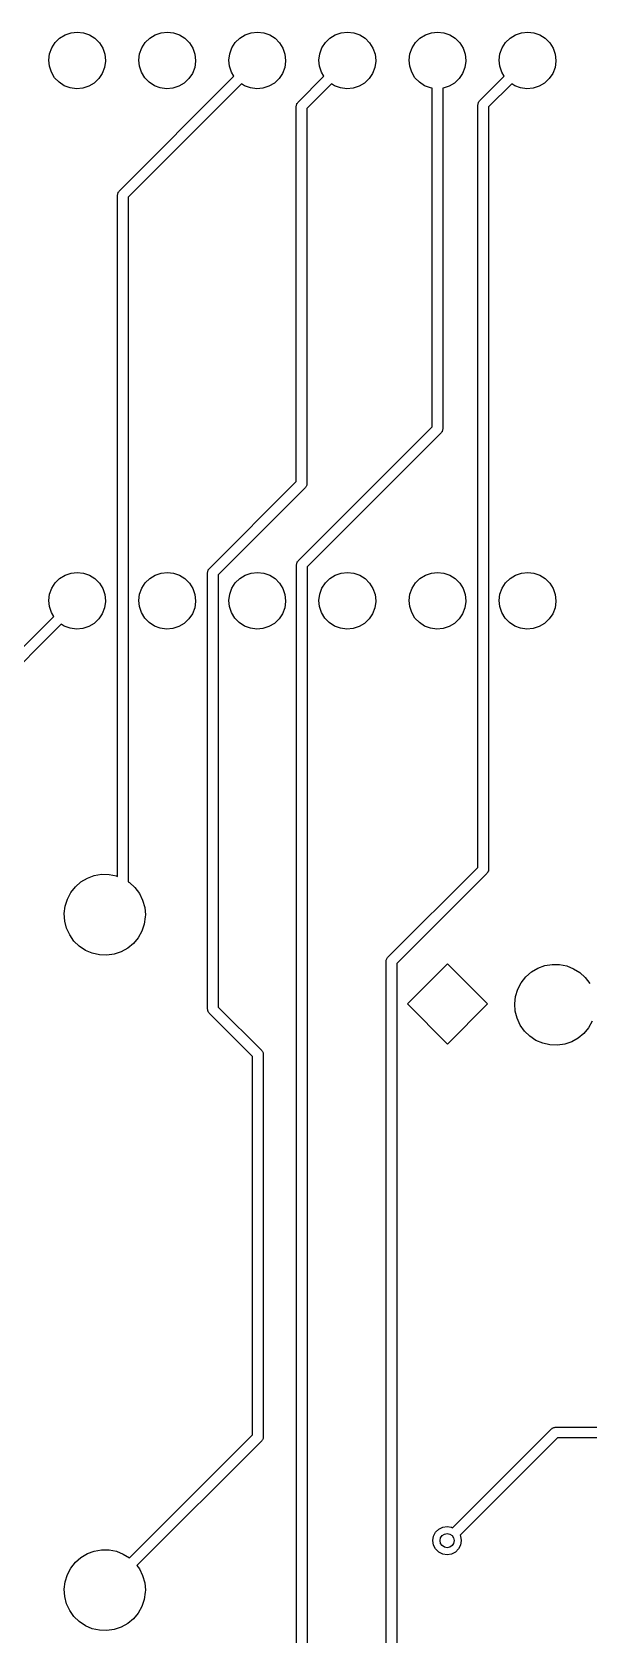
# Model space of a CAD drawing. Extents: x 62 to 246, y -144 to -58.
# Drawn here: x 147.94 to 163.64, y -103.24 to -58.04 of the extents above; entities that cross this region are included whole.
import ezdxf

# ---------------------------------------------------------------- set-up
doc = ezdxf.new("R2010")
doc.units = 0
doc.layers.add('BLACK', color=7, linetype='CONTINUOUS')

msp = doc.modelspace()

# ---------------------------------------------------------------- linework, layer by layer
at = {"layer": 'BLACK', "linetype": 'CONTINUOUS'}
for p, q in [((148.586, -58.3304), (148.713, -58.2056)), ((148.713, -58.2056), (148.865, -58.1121)), ((148.865, -58.1121), (149.034, -58.0547)), ((149.034, -58.0547), (149.211, -58.036)), ((149.211, -58.036), (149.388, -58.0571)), ((149.388, -58.0571), (149.556, -58.117)), ((149.556, -58.117), (149.707, -58.2125)), ((149.707, -58.2125), (149.833, -58.3391)), ((151.126, -58.3304), (151.253, -58.2056)), ((151.253, -58.2056), (151.405, -58.1121)), ((151.405, -58.1121), (151.574, -58.0547)), ((151.574, -58.0547), (151.751, -58.036)), ((151.751, -58.036), (151.928, -58.0571)), ((151.928, -58.0571), (152.096, -58.117)), ((152.096, -58.117), (152.247, -58.2125)), ((152.247, -58.2125), (152.373, -58.3391)), ((153.666, -58.3304), (153.793, -58.2056)), ((153.793, -58.2056), (153.945, -58.1121)), ((153.945, -58.1121), (154.114, -58.0547)), ((154.114, -58.0547), (154.291, -58.036)), ((154.291, -58.036), (154.468, -58.0571)), ((154.468, -58.0571), (154.636, -58.117)), ((154.636, -58.117), (154.787, -58.2125)), ((154.787, -58.2125), (154.913, -58.3391)), ((156.206, -58.3304), (156.333, -58.2056)), ((156.333, -58.2056), (156.485, -58.1121)), ((156.485, -58.1121), (156.654, -58.0547)), ((156.654, -58.0547), (156.831, -58.036)), ((156.831, -58.036), (157.008, -58.0571)), ((157.008, -58.0571), (157.176, -58.117)), ((157.176, -58.117), (157.327, -58.2125)), ((157.327, -58.2125), (157.453, -58.3391)), ((158.746, -58.3304), (158.873, -58.2056)), ((158.873, -58.2056), (159.025, -58.1121)), ((159.025, -58.1121), (159.194, -58.0547)), ((159.194, -58.0547), (159.371, -58.036)), ((159.371, -58.036), (159.548, -58.0571)), ((159.548, -58.0571), (159.716, -58.117)), ((159.716, -58.117), (159.867, -58.2125)), ((159.867, -58.2125), (159.993, -58.3391)), ((161.286, -58.3304), (161.413, -58.2056)), ((161.413, -58.2056), (161.565, -58.1121)), ((161.565, -58.1121), (161.734, -58.0547)), ((161.734, -58.0547), (161.911, -58.036)), ((161.911, -58.036), (162.088, -58.0571)), ((162.088, -58.0571), (162.256, -58.117)), ((162.256, -58.117), (162.407, -58.2125)), ((162.407, -58.2125), (162.533, -58.3391)), ((148.406, -58.8248), (148.428, -58.6479)), ((148.428, -58.6479), (148.489, -58.4803)), ((148.489, -58.4803), (148.586, -58.3304)), ((149.833, -58.3391), (149.927, -58.4903)), ((149.927, -58.4903), (149.986, -58.6588)), ((149.986, -58.6588), (150.006, -58.836)), ((150.946, -58.8248), (150.968, -58.6479)), ((150.968, -58.6479), (151.029, -58.4803)), ((151.029, -58.4803), (151.126, -58.3304)), ((152.373, -58.3391), (152.467, -58.4903)), ((152.467, -58.4903), (152.526, -58.6588)), ((152.526, -58.6588), (152.546, -58.836)), ((153.486, -58.8248), (153.508, -58.6479)), ((153.508, -58.6479), (153.569, -58.4803)), ((153.569, -58.4803), (153.666, -58.3304)), ((154.913, -58.3391), (155.007, -58.4903)), ((155.007, -58.4903), (155.066, -58.6588)), ((155.066, -58.6588), (155.086, -58.836)), ((156.026, -58.8248), (156.048, -58.6479)), ((156.048, -58.6479), (156.109, -58.4803)), ((156.109, -58.4803), (156.206, -58.3304)), ((157.453, -58.3391), (157.547, -58.4903)), ((157.547, -58.4903), (157.606, -58.6588)), ((157.606, -58.6588), (157.626, -58.836)), ((158.566, -58.8248), (158.588, -58.6479)), ((158.588, -58.6479), (158.649, -58.4803)), ((158.649, -58.4803), (158.746, -58.3304)), ((159.993, -58.3391), (160.087, -58.4903)), ((160.087, -58.4903), (160.146, -58.6588)), ((160.146, -58.6588), (160.166, -58.836)), ((161.106, -58.8248), (161.128, -58.6479)), ((161.128, -58.6479), (161.189, -58.4803)), ((161.189, -58.4803), (161.286, -58.3304)), ((162.533, -58.3391), (162.627, -58.4903)), ((162.627, -58.4903), (162.686, -58.6588)), ((162.686, -58.6588), (162.706, -58.836)), ((148.423, -59.0023), (148.406, -58.8248)), ((148.48, -59.1716), (148.423, -59.0023)), ((148.572, -59.3241), (148.48, -59.1716)), ((149.917, -59.2017), (149.819, -59.3502)), ((149.981, -59.035), (149.917, -59.2017)), ((150.005, -58.8583), (149.981, -59.035)), ((150.006, -58.836), (150.005, -58.8583)), ((150.963, -59.0023), (150.946, -58.8248)), ((151.02, -59.1716), (150.963, -59.0023)), ((151.112, -59.3241), (151.02, -59.1716)), ((152.457, -59.2017), (152.359, -59.3502)), ((152.521, -59.035), (152.457, -59.2017)), ((152.545, -58.8583), (152.521, -59.035)), ((152.546, -58.836), (152.545, -58.8583)), ((153.503, -59.0023), (153.486, -58.8248)), ((153.56, -59.1716), (153.503, -59.0023)), ((153.627, -59.2828), (153.56, -59.1716)), ((154.997, -59.2017), (154.899, -59.3502)), ((155.061, -59.035), (154.997, -59.2017)), ((155.085, -58.8583), (155.061, -59.035)), ((155.086, -58.836), (155.085, -58.8583)), ((156.043, -59.0023), (156.026, -58.8248)), ((156.1, -59.1716), (156.043, -59.0023)), ((156.167, -59.2828), (156.1, -59.1716)), ((157.537, -59.2017), (157.439, -59.3502)), ((157.601, -59.035), (157.537, -59.2017)), ((157.625, -58.8583), (157.601, -59.035)), ((157.626, -58.836), (157.625, -58.8583)), ((158.583, -59.0023), (158.566, -58.8248)), ((158.64, -59.1716), (158.583, -59.0023)), ((158.732, -59.3241), (158.64, -59.1716)), ((160.077, -59.2017), (159.979, -59.3502)), ((160.141, -59.035), (160.077, -59.2017)), ((160.165, -58.8583), (160.141, -59.035)), ((160.166, -58.836), (160.165, -58.8583)), ((161.123, -59.0023), (161.106, -58.8248)), ((161.18, -59.1716), (161.123, -59.0023)), ((161.247, -59.2828), (161.18, -59.1716)), ((162.617, -59.2017), (162.519, -59.3502)), ((162.681, -59.035), (162.617, -59.2017)), ((162.705, -58.8583), (162.681, -59.035)), ((162.706, -58.836), (162.705, -58.8583)), ((148.696, -59.4524), (148.572, -59.3241)), ((148.845, -59.5501), (148.696, -59.4524)), ((149.012, -59.6122), (148.845, -59.5501)), ((149.189, -59.6358), (149.012, -59.6122)), ((149.367, -59.6197), (149.189, -59.6358)), ((149.536, -59.5645), (149.367, -59.6197)), ((149.689, -59.4732), (149.536, -59.5645)), ((149.819, -59.3502), (149.689, -59.4732)), ((150.389, -62.5207), (153.627, -59.2828)), ((153.84, -59.4942), (150.645, -62.6889)), ((151.236, -59.4524), (151.112, -59.3241)), ((151.385, -59.5501), (151.236, -59.4524)), ((151.552, -59.6122), (151.385, -59.5501)), ((151.729, -59.6358), (151.552, -59.6122)), ((151.907, -59.6197), (151.729, -59.6358)), ((152.076, -59.5645), (151.907, -59.6197)), ((152.229, -59.4732), (152.076, -59.5645)), ((152.359, -59.3502), (152.229, -59.4732)), ((153.925, -59.5501), (153.84, -59.4942)), ((154.092, -59.6122), (153.925, -59.5501)), ((154.269, -59.6358), (154.092, -59.6122)), ((154.447, -59.6197), (154.269, -59.6358)), ((154.616, -59.5645), (154.447, -59.6197)), ((154.769, -59.4732), (154.616, -59.5645)), ((154.899, -59.3502), (154.769, -59.4732)), ((155.43, -60.0199), (156.167, -59.2828)), ((156.38, -59.4942), (155.686, -60.1881)), ((156.465, -59.5501), (156.38, -59.4942)), ((156.632, -59.6122), (156.465, -59.5501)), ((156.809, -59.6358), (156.632, -59.6122)), ((156.987, -59.6197), (156.809, -59.6358)), ((157.156, -59.5645), (156.987, -59.6197)), ((157.309, -59.4732), (157.156, -59.5645)), ((157.439, -59.3502), (157.309, -59.4732)), ((158.856, -59.4524), (158.732, -59.3241)), ((159.005, -59.5501), (158.856, -59.4524)), ((159.172, -59.6122), (159.005, -59.5501)), ((159.216, -59.618), (159.172, -59.6122)), ((159.216, -69.1721), (159.216, -59.618)), ((159.527, -59.6197), (159.516, -59.6206)), ((159.516, -59.6206), (159.516, -69.2343)), ((159.696, -59.5645), (159.527, -59.6197)), ((159.849, -59.4732), (159.696, -59.5645)), ((159.979, -59.3502), (159.849, -59.4732)), ((160.55, -59.9799), (161.247, -59.2828)), ((161.46, -59.4942), (160.806, -60.1481)), ((161.545, -59.5501), (161.46, -59.4942)), ((161.712, -59.6122), (161.545, -59.5501)), ((161.889, -59.6358), (161.712, -59.6122)), ((162.067, -59.6197), (161.889, -59.6358)), ((162.236, -59.5645), (162.067, -59.6197)), ((162.389, -59.4732), (162.236, -59.5645)), ((162.519, -59.3502), (162.389, -59.4732)), ((155.386, -60.126), (155.391, -60.1069)), ((155.386, -70.7161), (155.386, -60.126)), ((155.391, -60.0872), (155.401, -60.0701)), ((155.391, -60.1069), (155.391, -60.0872)), ((155.401, -60.0701), (155.406, -60.051)), ((155.406, -60.051), (155.42, -60.037)), ((155.42, -60.037), (155.43, -60.0199)), ((160.506, -60.086), (160.511, -60.0669)), ((160.506, -81.5981), (160.506, -60.086)), ((160.511, -60.0472), (160.521, -60.0301)), ((160.511, -60.0669), (160.511, -60.0472)), ((160.521, -60.0301), (160.526, -60.011)), ((160.526, -60.011), (160.54, -59.997)), ((160.54, -59.997), (160.55, -59.9799)), ((155.686, -60.1881), (155.686, -70.7782)), ((160.806, -60.1481), (160.806, -81.6602)), ((150.345, -62.6267), (150.35, -62.6077)), ((150.345, -81.8484), (150.345, -62.6267)), ((150.35, -62.5879), (150.36, -62.5708)), ((150.35, -62.6077), (150.35, -62.5879)), ((150.36, -62.5708), (150.365, -62.5517)), ((150.365, -62.5517), (150.379, -62.5378)), ((150.379, -62.5378), (150.389, -62.5207)), ((150.645, -62.6889), (150.645, -82.0003)), ((155.438, -72.9499), (159.216, -69.1721)), ((159.472, -69.3403), (155.694, -73.1181)), ((159.482, -69.3232), (159.472, -69.3403)), ((159.496, -69.3092), (159.482, -69.3232)), ((159.501, -69.2902), (159.496, -69.3092)), ((159.511, -69.2731), (159.501, -69.2902)), ((159.516, -69.2343), (159.511, -69.2533)), ((159.511, -69.2533), (159.511, -69.2731)), ((152.93, -73.1722), (155.386, -70.7161)), ((155.642, -70.8843), (153.186, -73.3404)), ((155.652, -70.8672), (155.642, -70.8843)), ((155.666, -70.8533), (155.652, -70.8672)), ((155.671, -70.8342), (155.666, -70.8533)), ((155.681, -70.8171), (155.671, -70.8342)), ((155.686, -70.7782), (155.681, -70.7973)), ((155.681, -70.7973), (155.681, -70.8171)), ((152.891, -73.2394), (152.901, -73.2223)), ((152.901, -73.2223), (152.906, -73.2032)), ((152.906, -73.2032), (152.92, -73.1893)), ((152.92, -73.1893), (152.93, -73.1722)), ((155.394, -73.056), (155.399, -73.0369)), ((155.394, -111.856), (155.394, -73.056)), ((155.399, -73.0172), (155.409, -73.0001)), ((155.399, -73.0369), (155.399, -73.0172)), ((155.409, -73.0001), (155.414, -72.981)), ((155.414, -72.981), (155.428, -72.967)), ((155.428, -72.967), (155.438, -72.9499)), ((155.694, -73.1181), (155.694, -111.918)), ((148.489, -73.7203), (148.586, -73.5704)), ((148.586, -73.5704), (148.713, -73.4456)), ((148.713, -73.4456), (148.865, -73.3521)), ((148.865, -73.3521), (149.034, -73.2947)), ((149.034, -73.2947), (149.211, -73.276)), ((149.211, -73.276), (149.388, -73.2971)), ((149.388, -73.2971), (149.556, -73.357)), ((149.556, -73.357), (149.707, -73.4525)), ((149.707, -73.4525), (149.833, -73.5791)), ((149.833, -73.5791), (149.927, -73.7303)), ((151.029, -73.7203), (151.126, -73.5704)), ((151.126, -73.5704), (151.253, -73.4456)), ((151.253, -73.4456), (151.405, -73.3521)), ((151.405, -73.3521), (151.574, -73.2947)), ((151.574, -73.2947), (151.751, -73.276)), ((151.751, -73.276), (151.928, -73.2971)), ((151.928, -73.2971), (152.096, -73.357)), ((152.096, -73.357), (152.247, -73.4525)), ((152.247, -73.4525), (152.373, -73.5791)), ((152.373, -73.5791), (152.467, -73.7303)), ((152.886, -73.2782), (152.891, -73.2592)), ((152.886, -85.5987), (152.886, -73.2782)), ((152.891, -73.2592), (152.891, -73.2394)), ((153.186, -73.3404), (153.186, -85.5366)), ((153.569, -73.7203), (153.666, -73.5704)), ((153.666, -73.5704), (153.793, -73.4456)), ((153.793, -73.4456), (153.945, -73.3521)), ((153.945, -73.3521), (154.114, -73.2947)), ((154.114, -73.2947), (154.291, -73.276)), ((154.291, -73.276), (154.468, -73.2971)), ((154.468, -73.2971), (154.636, -73.357)), ((154.636, -73.357), (154.787, -73.4525)), ((154.787, -73.4525), (154.913, -73.5791)), ((154.913, -73.5791), (155.007, -73.7303)), ((156.109, -73.7203), (156.206, -73.5704)), ((156.206, -73.5704), (156.333, -73.4456)), ((156.333, -73.4456), (156.485, -73.3521)), ((156.485, -73.3521), (156.654, -73.2947)), ((156.654, -73.2947), (156.831, -73.276)), ((156.831, -73.276), (157.008, -73.2971)), ((157.008, -73.2971), (157.176, -73.357)), ((157.176, -73.357), (157.327, -73.4525)), ((157.327, -73.4525), (157.453, -73.5791)), ((157.453, -73.5791), (157.547, -73.7303)), ((158.649, -73.7203), (158.746, -73.5704)), ((158.746, -73.5704), (158.873, -73.4456)), ((158.873, -73.4456), (159.025, -73.3521)), ((159.025, -73.3521), (159.194, -73.2947)), ((159.194, -73.2947), (159.371, -73.276)), ((159.371, -73.276), (159.548, -73.2971)), ((159.548, -73.2971), (159.716, -73.357)), ((159.716, -73.357), (159.867, -73.4525)), ((159.867, -73.4525), (159.993, -73.5791)), ((159.993, -73.5791), (160.087, -73.7303)), ((161.189, -73.7203), (161.286, -73.5704)), ((161.286, -73.5704), (161.413, -73.4456)), ((161.413, -73.4456), (161.565, -73.3521)), ((161.565, -73.3521), (161.734, -73.2947)), ((161.734, -73.2947), (161.911, -73.276)), ((161.911, -73.276), (162.088, -73.2971)), ((162.088, -73.2971), (162.256, -73.357)), ((162.256, -73.357), (162.407, -73.4525)), ((162.407, -73.4525), (162.533, -73.5791)), ((162.533, -73.5791), (162.627, -73.7303)), ((148.406, -74.0648), (148.428, -73.8879)), ((148.423, -74.2423), (148.406, -74.0648)), ((148.428, -73.8879), (148.489, -73.7203)), ((149.927, -73.7303), (149.986, -73.8988)), ((150.005, -74.0983), (149.981, -74.275)), ((149.986, -73.8988), (150.006, -74.076)), ((150.006, -74.076), (150.005, -74.0983)), ((150.946, -74.0648), (150.968, -73.8879)), ((150.963, -74.2423), (150.946, -74.0648)), ((150.968, -73.8879), (151.029, -73.7203)), ((152.467, -73.7303), (152.526, -73.8988)), ((152.545, -74.0983), (152.521, -74.275)), ((152.526, -73.8988), (152.546, -74.076)), ((152.546, -74.076), (152.545, -74.0983)), ((153.486, -74.0648), (153.508, -73.8879)), ((153.503, -74.2423), (153.486, -74.0648)), ((153.508, -73.8879), (153.569, -73.7203)), ((155.007, -73.7303), (155.066, -73.8988)), ((155.085, -74.0983), (155.061, -74.275)), ((155.066, -73.8988), (155.086, -74.076)), ((155.086, -74.076), (155.085, -74.0983)), ((156.026, -74.0648), (156.048, -73.8879)), ((156.043, -74.2423), (156.026, -74.0648)), ((156.048, -73.8879), (156.109, -73.7203)), ((157.547, -73.7303), (157.606, -73.8988)), ((157.625, -74.0983), (157.601, -74.275)), ((157.606, -73.8988), (157.626, -74.076)), ((157.626, -74.076), (157.625, -74.0983)), ((158.566, -74.0648), (158.588, -73.8879)), ((158.583, -74.2423), (158.566, -74.0648)), ((158.588, -73.8879), (158.649, -73.7203)), ((160.087, -73.7303), (160.146, -73.8988)), ((160.165, -74.0983), (160.141, -74.275)), ((160.146, -73.8988), (160.166, -74.076)), ((160.166, -74.076), (160.165, -74.0983)), ((161.106, -74.0648), (161.128, -73.8879)), ((161.123, -74.2423), (161.106, -74.0648)), ((161.128, -73.8879), (161.189, -73.7203)), ((162.627, -73.7303), (162.686, -73.8988)), ((162.705, -74.0983), (162.681, -74.275)), ((162.686, -73.8988), (162.706, -74.076)), ((162.706, -74.076), (162.705, -74.0983)), ((144.734, -78.336), (148.547, -74.5228)), ((148.48, -74.4116), (148.423, -74.2423)), ((148.547, -74.5228), (148.48, -74.4116)), ((149.819, -74.5902), (149.689, -74.7132)), ((149.917, -74.4417), (149.819, -74.5902)), ((149.981, -74.275), (149.917, -74.4417)), ((151.02, -74.4116), (150.963, -74.2423)), ((151.112, -74.5641), (151.02, -74.4116)), ((151.236, -74.6924), (151.112, -74.5641)), ((152.359, -74.5902), (152.229, -74.7132)), ((152.457, -74.4417), (152.359, -74.5902)), ((152.521, -74.275), (152.457, -74.4417)), ((153.56, -74.4116), (153.503, -74.2423)), ((153.652, -74.5641), (153.56, -74.4116)), ((153.776, -74.6924), (153.652, -74.5641)), ((154.899, -74.5902), (154.769, -74.7132)), ((154.997, -74.4417), (154.899, -74.5902)), ((155.061, -74.275), (154.997, -74.4417)), ((156.1, -74.4116), (156.043, -74.2423)), ((156.192, -74.5641), (156.1, -74.4116)), ((156.316, -74.6924), (156.192, -74.5641)), ((157.439, -74.5902), (157.309, -74.7132)), ((157.537, -74.4417), (157.439, -74.5902)), ((157.601, -74.275), (157.537, -74.4417)), ((158.64, -74.4116), (158.583, -74.2423)), ((158.732, -74.5641), (158.64, -74.4116)), ((158.856, -74.6924), (158.732, -74.5641)), ((159.979, -74.5902), (159.849, -74.7132)), ((160.077, -74.4417), (159.979, -74.5902)), ((160.141, -74.275), (160.077, -74.4417)), ((161.18, -74.4116), (161.123, -74.2423)), ((161.272, -74.5641), (161.18, -74.4116)), ((161.396, -74.6924), (161.272, -74.5641)), ((162.519, -74.5902), (162.389, -74.7132)), ((162.617, -74.4417), (162.519, -74.5902)), ((162.681, -74.275), (162.617, -74.4417)), ((148.76, -74.7342), (144.902, -78.5921)), ((148.845, -74.7901), (148.76, -74.7342)), ((149.012, -74.8522), (148.845, -74.7901)), ((149.189, -74.8758), (149.012, -74.8522)), ((149.367, -74.8597), (149.189, -74.8758)), ((149.536, -74.8045), (149.367, -74.8597)), ((149.689, -74.7132), (149.536, -74.8045)), ((151.385, -74.7901), (151.236, -74.6924)), ((151.552, -74.8522), (151.385, -74.7901)), ((151.729, -74.8758), (151.552, -74.8522)), ((151.907, -74.8597), (151.729, -74.8758)), ((152.076, -74.8045), (151.907, -74.8597)), ((152.229, -74.7132), (152.076, -74.8045)), ((153.925, -74.7901), (153.776, -74.6924)), ((154.092, -74.8522), (153.925, -74.7901)), ((154.269, -74.8758), (154.092, -74.8522)), ((154.447, -74.8597), (154.269, -74.8758)), ((154.616, -74.8045), (154.447, -74.8597)), ((154.769, -74.7132), (154.616, -74.8045)), ((156.465, -74.7901), (156.316, -74.6924)), ((156.632, -74.8522), (156.465, -74.7901)), ((156.809, -74.8758), (156.632, -74.8522)), ((156.987, -74.8597), (156.809, -74.8758)), ((157.156, -74.8045), (156.987, -74.8597)), ((157.309, -74.7132), (157.156, -74.8045)), ((159.005, -74.7901), (158.856, -74.6924)), ((159.172, -74.8522), (159.005, -74.7901)), ((159.349, -74.8758), (159.172, -74.8522)), ((159.527, -74.8597), (159.349, -74.8758)), ((159.696, -74.8045), (159.527, -74.8597)), ((159.849, -74.7132), (159.696, -74.8045)), ((161.545, -74.7901), (161.396, -74.6924)), ((161.712, -74.8522), (161.545, -74.7901)), ((161.889, -74.8758), (161.712, -74.8522)), ((162.067, -74.8597), (161.889, -74.8758)), ((162.236, -74.8045), (162.067, -74.8597)), ((162.389, -74.7132), (162.236, -74.8045)), ((149.495, -81.8993), (149.691, -81.8269)), ((149.691, -81.8269), (149.897, -81.7915)), ((149.897, -81.7915), (150.106, -81.7943)), ((150.106, -81.7943), (150.312, -81.8351)), ((157.962, -84.142), (160.506, -81.5981)), ((160.762, -81.7663), (158.218, -84.3102)), ((160.772, -81.7492), (160.762, -81.7663)), ((160.786, -81.7352), (160.772, -81.7492)), ((160.791, -81.7162), (160.786, -81.7352)), ((160.801, -81.6991), (160.791, -81.7162)), ((160.806, -81.6602), (160.801, -81.6793)), ((160.801, -81.6793), (160.801, -81.6991)), ((149.028, -82.3085), (149.158, -82.1442)), ((149.158, -82.1442), (149.315, -82.0063)), ((149.315, -82.0063), (149.495, -81.8993)), ((150.312, -81.8351), (150.345, -81.8484)), ((150.645, -82.0003), (150.683, -82.0242)), ((150.683, -82.0242), (150.836, -82.1662)), ((150.836, -82.1662), (150.962, -82.3338)), ((148.844, -82.9011), (148.869, -82.6934)), ((148.869, -82.6934), (148.931, -82.4936)), ((148.931, -82.4936), (149.028, -82.3085)), ((150.962, -82.3338), (151.054, -82.5214)), ((151.054, -82.5214), (151.111, -82.7227)), ((151.111, -82.7227), (151.13, -82.931)), ((148.858, -83.1098), (148.844, -82.9011)), ((148.91, -83.3125), (148.858, -83.1098)), ((151.128, -82.9908), (151.098, -83.1978)), ((151.13, -82.931), (151.128, -82.9908)), ((148.997, -83.5025), (148.91, -83.3125)), ((149.118, -83.6733), (148.997, -83.5025)), ((150.929, -83.5784), (150.795, -83.7392)), ((151.031, -83.3959), (150.929, -83.5784)), ((151.098, -83.1978), (151.031, -83.3959)), ((149.268, -83.8193), (149.118, -83.6733)), ((149.442, -83.9355), (149.268, -83.8193)), ((149.634, -84.0181), (149.442, -83.9355)), ((149.838, -84.0642), (149.634, -84.0181)), ((150.047, -84.0724), (149.838, -84.0642)), ((150.254, -84.0424), (150.047, -84.0724)), ((150.452, -83.9752), (150.254, -84.0424)), ((150.634, -83.873), (150.452, -83.9752)), ((150.795, -83.7392), (150.634, -83.873)), ((157.918, -84.2481), (157.923, -84.229)), ((157.918, -113.11), (157.918, -84.2481)), ((157.923, -84.2093), (157.933, -84.1922)), ((157.923, -84.229), (157.923, -84.2093)), ((157.933, -84.1922), (157.938, -84.1731)), ((157.938, -84.1731), (157.952, -84.1591)), ((157.952, -84.1591), (157.962, -84.142)), ((158.218, -84.3102), (158.218, -113.048)), ((158.518, -85.4487), (159.649, -84.3173)), ((159.649, -84.3173), (160.781, -85.4487)), ((162.015, -84.5463), (162.195, -84.4393)), ((162.195, -84.4393), (162.391, -84.3669)), ((162.391, -84.3669), (162.597, -84.3315)), ((162.597, -84.3315), (162.806, -84.3343)), ((162.806, -84.3343), (163.012, -84.3751)), ((163.012, -84.3751), (163.206, -84.4526)), ((163.206, -84.4526), (163.383, -84.5642)), ((161.631, -85.0336), (161.728, -84.8485)), ((161.728, -84.8485), (161.858, -84.6842)), ((161.858, -84.6842), (162.015, -84.5463)), ((163.383, -84.5642), (163.536, -84.7062)), ((163.536, -84.7062), (163.662, -84.8738)), ((161.544, -85.4411), (161.569, -85.2334)), ((161.558, -85.6498), (161.544, -85.4411)), ((161.569, -85.2334), (161.631, -85.0336)), ((152.891, -85.6178), (152.886, -85.5987)), ((152.891, -85.6376), (152.891, -85.6178)), ((152.901, -85.6547), (152.891, -85.6376)), ((152.906, -85.6737), (152.901, -85.6547)), ((152.92, -85.6877), (152.906, -85.6737)), ((152.93, -85.7048), (152.92, -85.6877)), ((154.155, -86.9301), (152.93, -85.7048)), ((153.186, -85.5366), (154.411, -86.7619)), ((159.649, -86.5801), (158.518, -85.4487)), ((160.781, -85.4487), (159.649, -86.5801)), ((161.61, -85.8525), (161.558, -85.6498)), ((161.697, -86.0425), (161.61, -85.8525)), ((161.818, -86.2133), (161.697, -86.0425)), ((161.968, -86.3593), (161.818, -86.2133)), ((163.495, -86.2792), (163.334, -86.413)), ((163.629, -86.1184), (163.495, -86.2792)), ((163.731, -85.9359), (163.629, -86.1184)), ((154.411, -86.7619), (154.421, -86.779)), ((154.421, -86.779), (154.435, -86.793)), ((154.435, -86.793), (154.44, -86.8121)), ((162.142, -86.4755), (161.968, -86.3593)), ((162.334, -86.5581), (162.142, -86.4755)), ((162.538, -86.6042), (162.334, -86.5581)), ((162.747, -86.6124), (162.538, -86.6042)), ((162.954, -86.5824), (162.747, -86.6124)), ((163.152, -86.5152), (162.954, -86.5824)), ((163.334, -86.413), (163.152, -86.5152)), ((154.155, -97.6009), (154.155, -86.9301)), ((154.44, -86.8121), (154.45, -86.8292)), ((154.45, -86.8292), (154.45, -86.8489)), ((154.45, -86.8489), (154.455, -86.868)), ((154.455, -86.868), (154.455, -97.663)), ((150.682, -101.074), (154.155, -97.6009)), ((159.792, -100.219), (162.581, -97.4299)), ((162.581, -97.4299), (162.598, -97.4201)), ((162.598, -97.4201), (162.612, -97.4061)), ((162.612, -97.4061), (162.631, -97.401)), ((162.631, -97.401), (162.648, -97.3911)), ((162.648, -97.3911), (162.668, -97.3911)), ((162.668, -97.3911), (162.687, -97.386)), ((162.687, -97.386), (172.901, -97.386)), ((154.411, -97.7691), (150.891, -101.289)), ((154.421, -97.752), (154.411, -97.7691)), ((154.435, -97.738), (154.421, -97.752)), ((154.44, -97.7189), (154.435, -97.738)), ((154.45, -97.7018), (154.44, -97.7189)), ((154.455, -97.663), (154.45, -97.6821)), ((154.45, -97.6821), (154.45, -97.7018)), ((162.749, -97.686), (160.004, -100.431)), ((172.901, -97.686), (162.749, -97.686)), ((159.259, -100.46), (159.315, -100.349)), ((159.315, -100.349), (159.404, -100.26)), ((159.404, -100.26), (159.515, -100.204)), ((159.515, -100.204), (159.639, -100.184)), ((159.639, -100.184), (159.763, -100.204)), ((159.763, -100.204), (159.792, -100.219)), ((159.239, -100.584), (159.259, -100.46)), ((159.259, -100.708), (159.239, -100.584)), ((159.315, -100.819), (159.259, -100.708)), ((160.019, -100.708), (159.963, -100.819)), ((160.004, -100.431), (160.019, -100.46)), ((160.019, -100.46), (160.039, -100.584)), ((160.039, -100.584), (160.019, -100.708)), ((149.028, -101.358), (149.158, -101.194)), ((149.158, -101.194), (149.315, -101.056)), ((149.315, -101.056), (149.495, -100.949)), ((149.495, -100.949), (149.691, -100.877)), ((149.691, -100.877), (149.897, -100.842)), ((149.897, -100.842), (150.106, -100.844)), ((150.106, -100.844), (150.312, -100.885)), ((150.312, -100.885), (150.506, -100.963)), ((150.506, -100.963), (150.682, -101.074)), ((159.404, -100.908), (159.315, -100.819)), ((159.515, -100.964), (159.404, -100.908)), ((159.639, -100.984), (159.515, -100.964)), ((159.763, -100.964), (159.639, -100.984)), ((159.874, -100.908), (159.763, -100.964)), ((159.963, -100.819), (159.874, -100.908)), ((148.869, -101.743), (148.931, -101.544)), ((148.931, -101.544), (149.028, -101.358)), ((150.891, -101.289), (150.962, -101.384)), ((150.962, -101.384), (151.054, -101.571)), ((151.054, -101.571), (151.111, -101.773)), ((148.844, -101.951), (148.869, -101.743)), ((148.858, -102.16), (148.844, -101.951)), ((148.91, -102.363), (148.858, -102.16)), ((151.128, -102.041), (151.098, -102.248)), ((151.111, -101.773), (151.13, -101.981)), ((151.13, -101.981), (151.128, -102.041)), ((148.997, -102.552), (148.91, -102.363)), ((149.118, -102.723), (148.997, -102.552)), ((151.031, -102.446), (150.929, -102.628)), ((151.098, -102.248), (151.031, -102.446)), ((149.268, -102.869), (149.118, -102.723)), ((149.442, -102.985), (149.268, -102.869)), ((149.634, -103.068), (149.442, -102.985)), ((149.838, -103.114), (149.634, -103.068)), ((150.452, -103.025), (150.254, -103.092)), ((150.634, -102.923), (150.452, -103.025)), ((150.795, -102.789), (150.634, -102.923)), ((150.929, -102.628), (150.795, -102.789)), ((150.047, -103.122), (149.838, -103.114)), ((150.254, -103.092), (150.047, -103.122))]:
    msp.add_line(p, q, dxfattribs=at)
at = {"layer": 'BLACK'}
msp.add_circle((159.639, -100.584), 0.2, dxfattribs=at)

doc.saveas('drawing.dxf')
